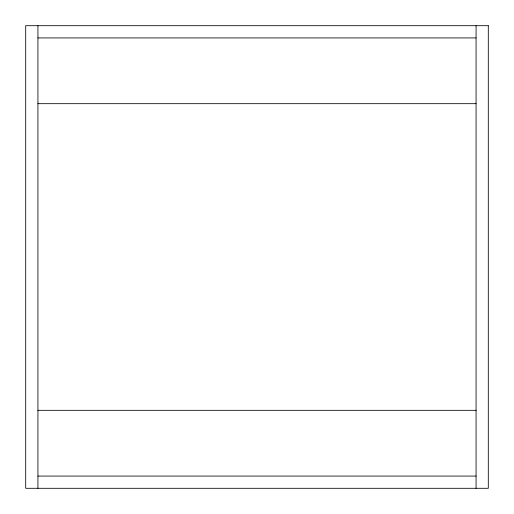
<?xml version="1.0" encoding="UTF-8"?>
<svg xmlns="http://www.w3.org/2000/svg" width="514" height="514" viewBox="0 0 514 514"><rect width="100%" height="100%" fill="white"/><g stroke="black" fill="none" stroke-linecap="round" stroke-linejoin="round"><path stroke-width="0.77" d="M37.927 37.927L476.073 37.927M37.927 103.68L476.073 103.68M37.927 410.32L476.073 410.32M37.927 476.073L476.073 476.073M476.073 25.7L476.073 488.3M37.927 25.7L37.927 488.3M488.3 25.7L25.7 25.7L25.7 488.3L488.3 488.3L488.3 25.7"/></g></svg>
